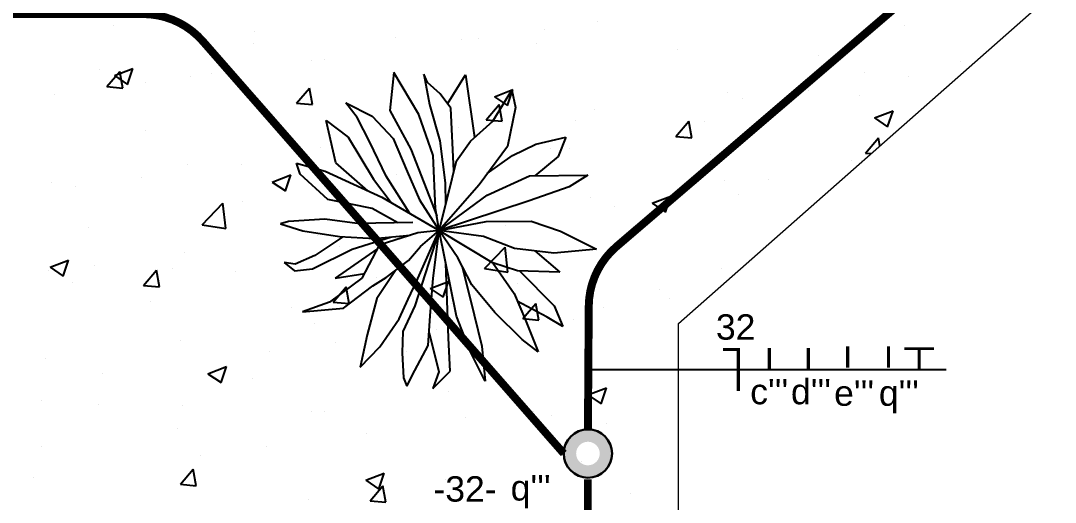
# Model space of a CAD drawing. Header units: millimetres. Extents: x 6597 to 20911, y -10306 to -132.
# Drawn here: x 9971.6 to 10362.9, y -6130.1 to -5947.9 of the extents above; entities that cross this region are included whole.
import ezdxf

# ---------------------------------------------------------------- set-up
doc = ezdxf.new("R2010")
doc.units = ezdxf.units.MM
doc.header["$LTSCALE"] = 25
doc.header["$MEASUREMENT"] = 0
doc.linetypes.add('DASHDOT2', pattern=[12.7, 6.35, -3.175, 0, -3.175])
doc.linetypes.add('Dashed', pattern=[0.75, 0.5, -0.25])
doc.layers.add('CIRCUITOS', color=7, linetype='Continuous')
doc.layers.add('MAAI - VEGETAÇÃO', color=106, linetype='Continuous')
for name, color, linetype, lineweight in [('EL-Condutos', 5, 'Continuous', 30), ('MAAI - ALVENARIA', 7, 'Continuous', 0), ('P-SIMBOL', 1, 'Continuous', 30)]:
    doc.layers.add(name, color=color, linetype=linetype, lineweight=lineweight)
doc.styles.add('Arial', font='arial.ttf')

msp = doc.modelspace()

# ---------------------------------------------------------------- hatches: boundary and pattern name
at = {"layer": 'P-SIMBOL'}
h = msp.add_hatch(color=256, dxfattribs=at)
h.dxf.hatch_style = 1
h.paths.add_polyline_path([(10176.97, -6111.65, 1), (10195.26, -6111.65, 1)])
h.paths.add_polyline_path([(10190.57, -6111.65, -1), (10181.65, -6111.65, -1)], flags=16)

# ---------------------------------------------------------------- linework, layer by layer
at = {"layer": 'CIRCUITOS'}
msp.add_line((10186.26, -6079.81), (10321.61, -6079.81), dxfattribs=at)
for points, const_width in [([(10237.25, -6072.25), (10243.16, -6072.25)], 1.16), ([(10242.99, -6071.68), (10242.99, -6087.94)], 1.16), ([(10254.7, -6071.68), (10254.7, -6079.81)], 1.16), ([(10269.45, -6071.68), (10269.45, -6079.81)], 1.16), ([(10284.33, -6071.1), (10284.33, -6079.23)], 1.16), ([(10299.75, -6071.1), (10299.75, -6079.23)], 1.16), ([(10305.72, -6071.97), (10316.97, -6071.97)], 1.11), ([(10311.35, -6071.97), (10311.35, -6079.81)], 1.11)]:
    msp.add_lwpolyline(points, dxfattribs=dict(at, const_width=const_width))
at = {"layer": 'EL-Condutos', "linetype": 'Dashed', "const_width": 3}
for points in [[(10327.68, -5921.31), (10196.89, -6033.38, 0.217277), (10186.42, -6055.97), (10186.11, -6102.51)], [(9575.83, -5945.4), (10017.85, -5945.4, -0.216241), (10040.43, -5955.64), (10176.97, -6111.65)]]:
    msp.add_lwpolyline(points, format="xyb", dxfattribs=at)
msp.add_lwpolyline([(10186.07, -6459.89), (10186.07, -6121.45)], dxfattribs=at)
at = {"layer": 'MAAI - ALVENARIA'}
for p, q in [((10220.36, -6062.4), (10362.86, -5936.66)), ((10220.36, -6559.4), (10220.36, -6062.4))]:
    msp.add_line(p, q, dxfattribs=at)
at = {"layer": 'MAAI - VEGETAÇÃO', "linetype": 'Continuous', "transparency": 33554559}
for p, q in [((10006.55, -5949.82), (10006.55, -5949.82)), ((10189.64, -5948.03), (10189.64, -5948.03)), ((10305.76, -5949.92), (10305.76, -5949.92)), ((10059.93, -5952.08), (10059.93, -5952.08)), ((10113.31, -5954.33), (10113.31, -5954.33)), ((10144.7, -5954.6), (10144.7, -5954.6)), ((10169.74, -5951.3), (10169.74, -5951.3)), ((10059.54, -5956.51), (10059.54, -5956.51)), ((10138.29, -5955.07), (10138.29, -5955.07)), ((10166.7, -5956.59), (10166.7, -5956.59)), ((10220.08, -5958.84), (10220.08, -5958.84)), ((10086.36, -5962.57), (10086.36, -5962.57)), ((10273.46, -5961.1), (10273.46, -5961.1)), ((10001.22, -5966.52), (10001.22, -5966.52)), ((10007.06, -5968.68), (10014.06, -5965.99)), ((10012.03, -5972.04), (10014.06, -5965.99)), ((10081.55, -5962.91), (10081.55, -5962.91)), ((10326.84, -5963.35), (10326.84, -5963.35)), ((10004.23, -5972.86), (10009.05, -5967.12)), ((10007.06, -5968.68), (10012.03, -5972.04)), ((10010.2, -5973.39), (10009.05, -5967.12)), ((10035.84, -5968.97), (10035.84, -5968.97)), ((10043.68, -5967.9), (10043.68, -5967.9)), ((10290.87, -5967.42), (10290.87, -5967.42)), ((10307.37, -5969.16), (10307.37, -5969.16)), ((10004.23, -5972.86), (10010.2, -5973.39)), ((10018.64, -5971.2), (10018.64, -5971.2)), ((10075.95, -5979.14), (10080.77, -5973.39)), ((10081.93, -5979.66), (10080.77, -5973.4)), ((10150.77, -5976.69), (10157.77, -5974)), ((10155.74, -5980.04), (10157.77, -5974)), ((10269.49, -5974.15), (10269.49, -5974.15)), ((9984.5, -5976.01), (9984.5, -5976.01)), ((10150.77, -5976.69), (10155.74, -5980.04)), ((10238.93, -5974.92), (10238.93, -5974.92)), ((10244.46, -5977.44), (10244.46, -5977.44)), ((10288.68, -5976.13), (10288.68, -5976.13)), ((10075.95, -5979.14), (10081.93, -5979.66)), ((10147.68, -5985.42), (10152.5, -5979.67)), ((10153.66, -5985.94), (10152.5, -5979.67)), ((10188.42, -5981.32), (10188.42, -5981.32)), ((10294.48, -5984.7), (10301.49, -5982.01)), ((10299.46, -5988.05), (10301.49, -5982.01)), ((10147.68, -5985.42), (10153.66, -5985.94)), ((10181.3, -5985.76), (10181.3, -5985.76)), ((10219.41, -5991.69), (10224.23, -5985.95)), ((10225.38, -5992.21), (10224.23, -5985.95)), ((10230.37, -5986.14), (10230.37, -5986.14)), ((10294.48, -5984.7), (10299.46, -5988.05)), ((10018.95, -5989.47), (10018.95, -5989.47)), ((10137.08, -5988.36), (10137.08, -5988.36)), ((10072.33, -5991.73), (10072.33, -5991.73)), ((10118.4, -5994.04), (10118.4, -5994.04)), ((10125.72, -5993.99), (10125.72, -5993.99)), ((10143.43, -5990.74), (10143.43, -5990.74)), ((10219.41, -5991.69), (10225.38, -5992.21)), ((10291.13, -5997.97), (10295.95, -5992.22)), ((10296.5, -5995.21), (10295.95, -5992.22)), ((10085.14, -5995.86), (10085.14, -5995.86)), ((10172.05, -5996.15), (10172.05, -5996.15)), ((10179.1, -5996.24), (10179.1, -5996.24)), ((10291.13, -5997.97), (10293.18, -5998.14)), ((10232.48, -5998.5), (10232.48, -5998.5)), ((10285.86, -6000.75), (10285.86, -6000.75)), ((10289.66, -6000.71), (10289.66, -6000.71)), ((10034.63, -6002.26), (10034.63, -6002.26)), ((10055.24, -6002.35), (10055.24, -6002.35)), ((9983.29, -6009.3), (9983.29, -6009.3)), ((10017.37, -6007.34), (10017.37, -6007.34)), ((10066.75, -6008.94), (10073.75, -6006.25)), ((10066.75, -6008.94), (10071.72, -6012.3)), ((10071.72, -6012.3), (10073.75, -6006.25)), ((10113.73, -6006.16), (10113.73, -6006.16)), ((10237.72, -6008.21), (10237.72, -6008.21)), ((10254.33, -6008.1), (10254.33, -6008.1)), ((10281.06, -6008.6), (10281.06, -6008.6)), ((9992.34, -6010.64), (9992.34, -6010.64)), ((10243.19, -6013.59), (10243.19, -6013.59)), ((10040.24, -6025.11), (10048.03, -6016.99)), ((10049.13, -6026.5), (10048.03, -6017)), ((10055.41, -6016.17), (10055.41, -6016.17)), ((10187.21, -6014.61), (10187.21, -6014.61)), ((10210.46, -6016.95), (10217.46, -6014.26)), ((10210.46, -6016.95), (10215.44, -6020.31)), ((10215.44, -6020.31), (10217.46, -6014.26)), ((10218.15, -6016.88), (10218.15, -6016.88)), ((10196.01, -6018.11), (10196.01, -6018.11)), ((10040.24, -6025.12), (10049.13, -6026.5)), ((10135.86, -6021.65), (10135.86, -6021.65)), ((10155, -6025.2), (10155, -6025.2)), ((9997.09, -6026.18), (9997.09, -6026.18)), ((10083.92, -6029.15), (10083.92, -6029.15)), ((10137.69, -6028.12), (10137.69, -6028.12)), ((10117.12, -6030.19), (10117.12, -6030.19)), ((10033.41, -6035.55), (10033.41, -6035.55)), ((10092.09, -6033.48), (10092.09, -6033.48)), ((10146.97, -6041.66), (10154.76, -6033.55)), ((10155.85, -6043.05), (10154.75, -6033.55)), ((9982.73, -6041.19), (9989.73, -6038.51)), ((9987.7, -6044.55), (9989.73, -6038.51)), ((9999.48, -6040.57), (9999.48, -6040.57)), ((10079.37, -6038.13), (10079.37, -6038.13)), ((9982.07, -6042.59), (9982.07, -6042.59)), ((9982.73, -6041.19), (9987.7, -6044.55)), ((10018.1, -6048.08), (10022.92, -6042.34)), ((10024.08, -6048.61), (10022.92, -6042.34)), ((10028.94, -6041.8), (10028.94, -6041.8)), ((10052.86, -6042.83), (10052.86, -6042.83)), ((10146.96, -6041.67), (10155.85, -6043.05)), ((10236.5, -6041.49), (10236.5, -6041.49)), ((9991.06, -6046.78), (9991.06, -6046.78)), ((10018.1, -6048.08), (10024.08, -6048.61)), ((10021.05, -6048.14), (10021.05, -6048.14)), ((10089.83, -6054.36), (10094.65, -6048.61)), ((10095.81, -6054.88), (10094.65, -6048.61)), ((10106.24, -6045.09), (10106.24, -6045.09)), ((10126.44, -6049.2), (10133.44, -6046.52)), ((10131.41, -6052.56), (10133.44, -6046.52)), ((10159.62, -6047.34), (10159.62, -6047.34)), ((10185.99, -6047.9), (10185.99, -6047.9)), ((10126.44, -6049.2), (10131.41, -6052.56)), ((10213.01, -6049.6), (10213.01, -6049.6)), ((10020.56, -6054.01), (10020.56, -6054.01)), ((10073.94, -6056.26), (10073.94, -6056.26)), ((10089.83, -6054.36), (10095.81, -6054.88)), ((10134.65, -6054.94), (10134.65, -6054.94)), ((10161.55, -6060.63), (10166.38, -6054.89)), ((10167.53, -6061.16), (10166.38, -6054.89)), ((10191.85, -6056.33), (10191.85, -6056.33)), ((10216.88, -6053.03), (10216.88, -6053.03)), ((10127.33, -6058.52), (10127.33, -6058.52)), ((10082.71, -6062.44), (10082.71, -6062.44)), ((10161.55, -6060.63), (10167.53, -6061.16)), ((10175.88, -6063.12), (10175.88, -6063.12)), ((10180.71, -6060.77), (10180.71, -6060.77)), ((10128.69, -6064.64), (10128.69, -6064.64)), ((10032.2, -6068.84), (10032.2, -6068.84)), ((10090.82, -6069.63), (10090.82, -6069.63)), ((9980.85, -6075.88), (9980.85, -6075.88)), ((10065.78, -6072.92), (10065.78, -6072.92)), ((10117.56, -6073.13), (10117.56, -6073.13)), ((10042.42, -6081.46), (10049.42, -6078.77)), ((10047.39, -6084.81), (10049.42, -6078.77)), ((10002.63, -6081.24), (10002.63, -6081.24)), ((10042.42, -6081.46), (10047.39, -6084.81)), ((10059.24, -6083.14), (10059.24, -6083.14)), ((10184.77, -6081.19), (10184.77, -6081.19)), ((10186.13, -6089.47), (10193.13, -6086.78)), ((10191.1, -6092.82), (10193.13, -6086.78)), ((9979.58, -6091.41), (9979.58, -6091.41)), ((10133.43, -6088.23), (10133.43, -6088.23)), ((10186.13, -6089.47), (10191.1, -6092.82)), ((10000.92, -6093.15), (10000.92, -6093.15)), ((10032.96, -6093.66), (10032.96, -6093.66)), ((10081.49, -6095.72), (10081.49, -6095.72)), ((10165.54, -6095.77), (10165.54, -6095.77)), ((10190.57, -6092.47), (10190.57, -6092.47)), ((10086.35, -6095.92), (10086.35, -6095.92)), ((10139.73, -6098.17), (10139.73, -6098.17)), ((10172.27, -6097.09), (10172.27, -6097.09)), ((10030.98, -6102.13), (10030.98, -6102.13)), ((10193.11, -6100.43), (10193.11, -6100.43)), ((10102.38, -6104.08), (10102.38, -6104.08)), ((9979.64, -6109.17), (9979.64, -6109.17)), ((10064.51, -6109.07), (10064.51, -6109.07)), ((10039.48, -6112.36), (10039.48, -6112.36)), ((10183.56, -6114.48), (10183.56, -6114.48)), ((10031.98, -6123.3), (10036.8, -6117.56)), ((10037.95, -6123.83), (10036.8, -6117.56)), ((10102.11, -6121.72), (10109.11, -6119.03)), ((10107.08, -6125.07), (10109.11, -6119.03)), ((9976.32, -6120.68), (9976.32, -6120.68)), ((10102.11, -6121.72), (10107.08, -6125.07)), ((10132.21, -6121.52), (10132.21, -6121.52)), ((10171.75, -6122.78), (10171.75, -6122.78)), ((10031.98, -6123.3), (10037.95, -6123.83)), ((10103.7, -6129.58), (10108.52, -6123.83)), ((10109.68, -6130.1), (10108.52, -6123.83)), ((10202.14, -6126.93), (10202.14, -6126.93)), ((10080.28, -6129.01), (10080.28, -6129.01)), ((10103.7, -6129.58), (10109.68, -6130.1))]:
    msp.add_line(p, q, dxfattribs=at)
at = {"layer": 'MAAI - VEGETAÇÃO', "transparency": 33554559}
for p, q in [((10112.73, -5967.53), (10111.16, -5981.93)), ((10122.14, -5983.4), (10112.73, -5967.53)), ((10124.05, -5968.12), (10126.2, -5979.62)), ((10125.49, -5971.25), (10124.05, -5968.12)), ((10133.05, -5979.41), (10139.85, -5968.42)), ((10139.85, -5968.42), (10143.24, -5992.16)), ((10130.28, -5975.61), (10125.49, -5971.25)), ((10150.1, -5985.98), (10157.37, -5974.18)), ((10157.37, -5974.18), (10158.74, -5980.77)), ((10134.23, -5981.05), (10130.28, -5975.61)), ((10094.61, -5979.01), (10104.53, -5984.09)), ((10098.8, -5984.48), (10094.61, -5979.01)), ((10111.16, -5981.93), (10119.2, -5996.51)), ((10126.2, -5979.62), (10130.13, -5993.37)), ((10135.4, -6004.77), (10134.23, -5981.05)), ((10158.74, -5980.77), (10155.65, -5995.49)), ((10087.07, -5985.71), (10095.39, -5992.01)), ((10090.78, -6001.74), (10087.07, -5985.71)), ((10103.62, -5993.92), (10098.8, -5984.48)), ((10104.53, -5984.09), (10112.41, -5992.42)), ((10127.64, -5998.91), (10122.14, -5983.4)), ((10141.74, -5993.51), (10150.1, -5985.98)), ((10095.39, -5992.01), (10105.05, -6007.9)), ((10109.86, -6006.73), (10103.62, -5993.92)), ((10112.41, -5992.42), (10117.69, -6004.91)), ((10130.13, -5993.37), (10132.13, -6009.25)), ((10136.36, -6000.87), (10141.74, -5993.51)), ((10166.36, -5994.63), (10177.74, -5991.98)), ((10177.74, -5991.98), (10174.83, -5999.33)), ((10119.2, -5996.51), (10128.94, -6021.74)), ((10155.65, -5995.49), (10144.92, -6009.96)), ((10157.56, -5998.9), (10166.36, -5994.63)), ((10075.95, -6001.76), (10086.79, -6004.83)), ((10077.28, -6006.03), (10075.95, -6001.76)), ((10102.94, -6012.26), (10090.78, -6001.74)), ((10128.5, -6019.07), (10127.64, -5998.91)), ((10133.2, -6013.73), (10136.36, -6000.87)), ((10148.05, -6005.73), (10157.56, -5998.9)), ((10174.83, -5999.33), (10165.99, -6006.62)), ((10086.79, -6004.83), (10108.14, -6014.65)), ((10117.69, -6004.91), (10122.38, -6015.73)), ((10087.78, -6015.54), (10077.28, -6006.03)), ((10105.05, -6007.9), (10111.75, -6016.74)), ((10118.74, -6020.8), (10109.86, -6006.73)), ((10132.13, -6009.25), (10132.29, -6017.37)), ((10148.02, -6013.94), (10164.02, -6006.65)), ((10164.02, -6006.65), (10186.05, -6006.37)), ((10186.05, -6006.37), (10178.96, -6010.79)), ((10144.92, -6009.96), (10129.85, -6027.24)), ((10178.96, -6010.79), (10163.89, -6016.09)), ((10104.53, -6018.93), (10087.78, -6015.54)), ((10108.14, -6014.65), (10129.85, -6027.24)), ((10122.38, -6015.73), (10129.85, -6027.24)), ((10129.85, -6027.24), (10133.2, -6013.73)), ((10129.85, -6027.24), (10148.02, -6013.94)), ((10163.89, -6016.09), (10129.85, -6027.24)), ((10114.17, -6024.37), (10104.53, -6018.93)), ((10129.85, -6027.24), (10128.5, -6019.07)), ((10072.92, -6023.86), (10069.87, -6024.74)), ((10069.87, -6024.74), (10078.28, -6027.36)), ((10086.59, -6023.05), (10072.92, -6023.86)), ((10098.81, -6024.63), (10086.59, -6023.05)), ((10119.86, -6024.27), (10098.81, -6024.63)), ((10129.85, -6027.24), (10147.6, -6023.83)), ((10147.6, -6023.83), (10164.66, -6023.78)), ((10164.66, -6023.78), (10175.69, -6027.57)), ((10078.28, -6027.36), (10092.17, -6029.56)), ((10105.46, -6030.33), (10118.88, -6029.05)), ((10121.73, -6028.14), (10107.21, -6032.8)), ((10129.85, -6027.24), (10120.67, -6055.73)), ((10121.27, -6046.55), (10129.85, -6027.24)), ((10129.85, -6027.24), (10121.73, -6028.14)), ((10122.74, -6033.3), (10129.85, -6027.24)), ((10127.57, -6045.29), (10129.85, -6027.24)), ((10136.37, -6059.72), (10129.85, -6027.24)), ((10136.93, -6037.61), (10129.85, -6027.24)), ((10129.85, -6027.24), (10150.11, -6039.52)), ((10146.58, -6029.5), (10129.85, -6027.24)), ((10175.69, -6027.57), (10189.4, -6034.37)), ((10093.39, -6029.63), (10082.85, -6036.78)), ((10092.17, -6029.56), (10105.46, -6030.33)), ((10096.92, -6034.39), (10111.86, -6029.67)), ((10107.21, -6032.8), (10100.61, -6045.34)), ((10158.28, -6034.04), (10146.58, -6029.5)), ((10082.85, -6036.78), (10075.38, -6040.02)), ((10081.9, -6041.77), (10096.92, -6034.39)), ((10106.33, -6034.33), (10090.47, -6045.33)), ((10118.29, -6038.67), (10122.74, -6033.3)), ((10173.19, -6035.88), (10158.28, -6034.04)), ((10166.03, -6035), (10175.5, -6043.01)), ((10189.4, -6034.37), (10173.19, -6035.88)), ((10071.24, -6039.4), (10075.15, -6042.53)), ((10075.38, -6040.02), (10071.24, -6039.4)), ((10109.79, -6045.03), (10118.29, -6038.67)), ((10133.39, -6067.98), (10132.33, -6039.59)), ((10142.17, -6047.79), (10136.93, -6037.61)), ((10138.6, -6040.86), (10143.1, -6059.18)), ((10150.11, -6039.52), (10158.19, -6051.11)), ((10159.49, -6042.51), (10150.11, -6039.52)), ((10075.15, -6042.53), (10081.9, -6041.77)), ((10090.47, -6045.33), (10101.76, -6043.6)), ((10113.34, -6042.37), (10106.33, -6053.02)), ((10175.5, -6043.01), (10159.49, -6042.51)), ((10160.22, -6042.53), (10173.34, -6055.74)), ((10100.61, -6045.34), (10088.41, -6054.37)), ((10093.63, -6056.7), (10104.79, -6048.26)), ((10104.79, -6048.26), (10109.79, -6045.03)), ((10118.18, -6053.2), (10121.27, -6046.55)), ((10126.51, -6059.5), (10127.57, -6045.29)), ((10150.85, -6058.28), (10142.17, -6047.79)), ((10158.19, -6051.11), (10162.45, -6061.2)), ((10088.41, -6054.37), (10078.18, -6058.05)), ((10106.33, -6053.02), (10102.59, -6066.76)), ((10114.77, -6060.73), (10118.18, -6053.2)), ((10120.67, -6055.73), (10116.07, -6065.46)), ((10170.71, -6060.11), (10159.4, -6053.99)), ((10173.34, -6055.74), (10176.57, -6063.65)), ((10078.18, -6058.05), (10093.63, -6056.7)), ((10125.72, -6070.73), (10126.51, -6059.5)), ((10141.59, -6072.89), (10136.37, -6059.72)), ((10143.1, -6059.18), (10145.97, -6070.99)), ((10161.29, -6068.48), (10150.85, -6058.28)), ((10176.57, -6063.65), (10170.71, -6060.11)), ((10107.36, -6071.35), (10114.77, -6060.73)), ((10162.45, -6061.2), (10167.28, -6073.18)), ((10102.59, -6066.76), (10099.99, -6078.98)), ((10116.07, -6065.46), (10115.82, -6073.51)), ((10126.06, -6065.93), (10129.74, -6080.8)), ((10133.96, -6080.5), (10133.39, -6067.98)), ((10099.99, -6078.98), (10107.36, -6071.35)), ((10120.64, -6080.19), (10125.72, -6070.73)), ((10145.97, -6070.99), (10147.22, -6084.26)), ((10167.28, -6073.18), (10161.29, -6068.48)), ((10115.82, -6073.51), (10116.42, -6083.03)), ((10147.22, -6084.26), (10141.59, -6072.89)), ((10116.42, -6083.03), (10117.62, -6086.14)), ((10117.62, -6086.14), (10120.64, -6080.19)), ((10127.43, -6087.05), (10133.96, -6080.5)), ((10129.74, -6080.8), (10127.43, -6087.05))]:
    msp.add_line(p, q, dxfattribs=at)
at = {"layer": 'P-SIMBOL'}
msp.add_circle((10186.11, -6111.65), 9.14, dxfattribs=at)
msp.add_circle((10186.11, -6111.65), 9.14, dxfattribs=at)

# ---------------------------------------------------------------- texts
at = {"layer": 'CIRCUITOS', "linetype": 'DASHDOT2', "style": 'Arial'}
for s, p in [('32', (10234.53, -6068.58)), ("c'''", (10247.48, -6093.01)), ("d'''", (10262.9, -6093.01)), ("e'''", (10279.21, -6093.59)), ("q'''", (10296.14, -6093.59)), ('-32-', (10127.71, -6129.84)), ("q'''", (10156.9, -6129.43))]:
    msp.add_text(s, height=9.6, dxfattribs=at).set_placement(p)

doc.saveas('drawing.dxf')
